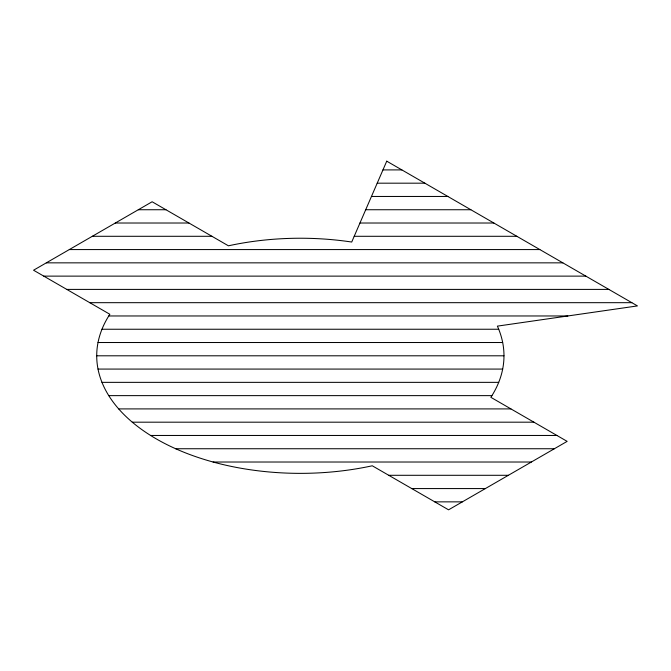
<?xml version="1.0" encoding="UTF-8"?>
<svg xmlns="http://www.w3.org/2000/svg" width="671" height="671" viewBox="0 0 671 671"><rect width="100%" height="100%" fill="white"/><g stroke="black" fill="none" stroke-linecap="round" stroke-linejoin="round"><path stroke-width="1.01" d="M382.965 169.906L401.87 169.906M377.211 183.183L424.869 183.183M371.457 196.46L447.867 196.46M138.318 209.738L165.947 209.738M365.712 209.738L470.866 209.738M115.32 223.015L188.945 223.015M359.958 223.015L493.864 223.015M92.321 236.293L211.944 236.293M354.213 236.293L516.863 236.293M69.323 249.57L539.861 249.57M46.324 262.847L562.86 262.847M43.774 276.125L585.858 276.125M66.773 289.402L608.857 289.402M89.771 302.68L631.856 302.68M108.761 315.966L567.851 315.966M101.984 329.243L498.712 329.243M98.025 342.52L502.671 342.52M96.716 355.798L503.971 355.798M98.025 369.075L502.671 369.075M101.984 382.353L498.712 382.353M108.761 395.63L491.927 395.63M118.683 408.907L510.925 408.907M132.296 422.185L533.923 422.185M150.606 435.462L556.922 435.462M175.659 448.74L554.372 448.74M213.093 462.017L531.373 462.017M388.752 475.294L508.375 475.294M411.751 488.572L485.376 488.572M434.749 501.858L462.378 501.858M386.739 161.174L351.721 242.038A203.632 117.568 0 0 0 228.425 245.812L152.132 201.761L33.55 270.22L109.843 314.271A203.632 117.568 0 0 0 156.36 438.926A203.632 117.568 0 0 0 372.271 465.783L448.563 509.826L567.146 441.367L490.853 397.316A203.632 117.568 0 0 0 497.387 326.131L637.45 305.917L386.739 161.174"/></g></svg>
